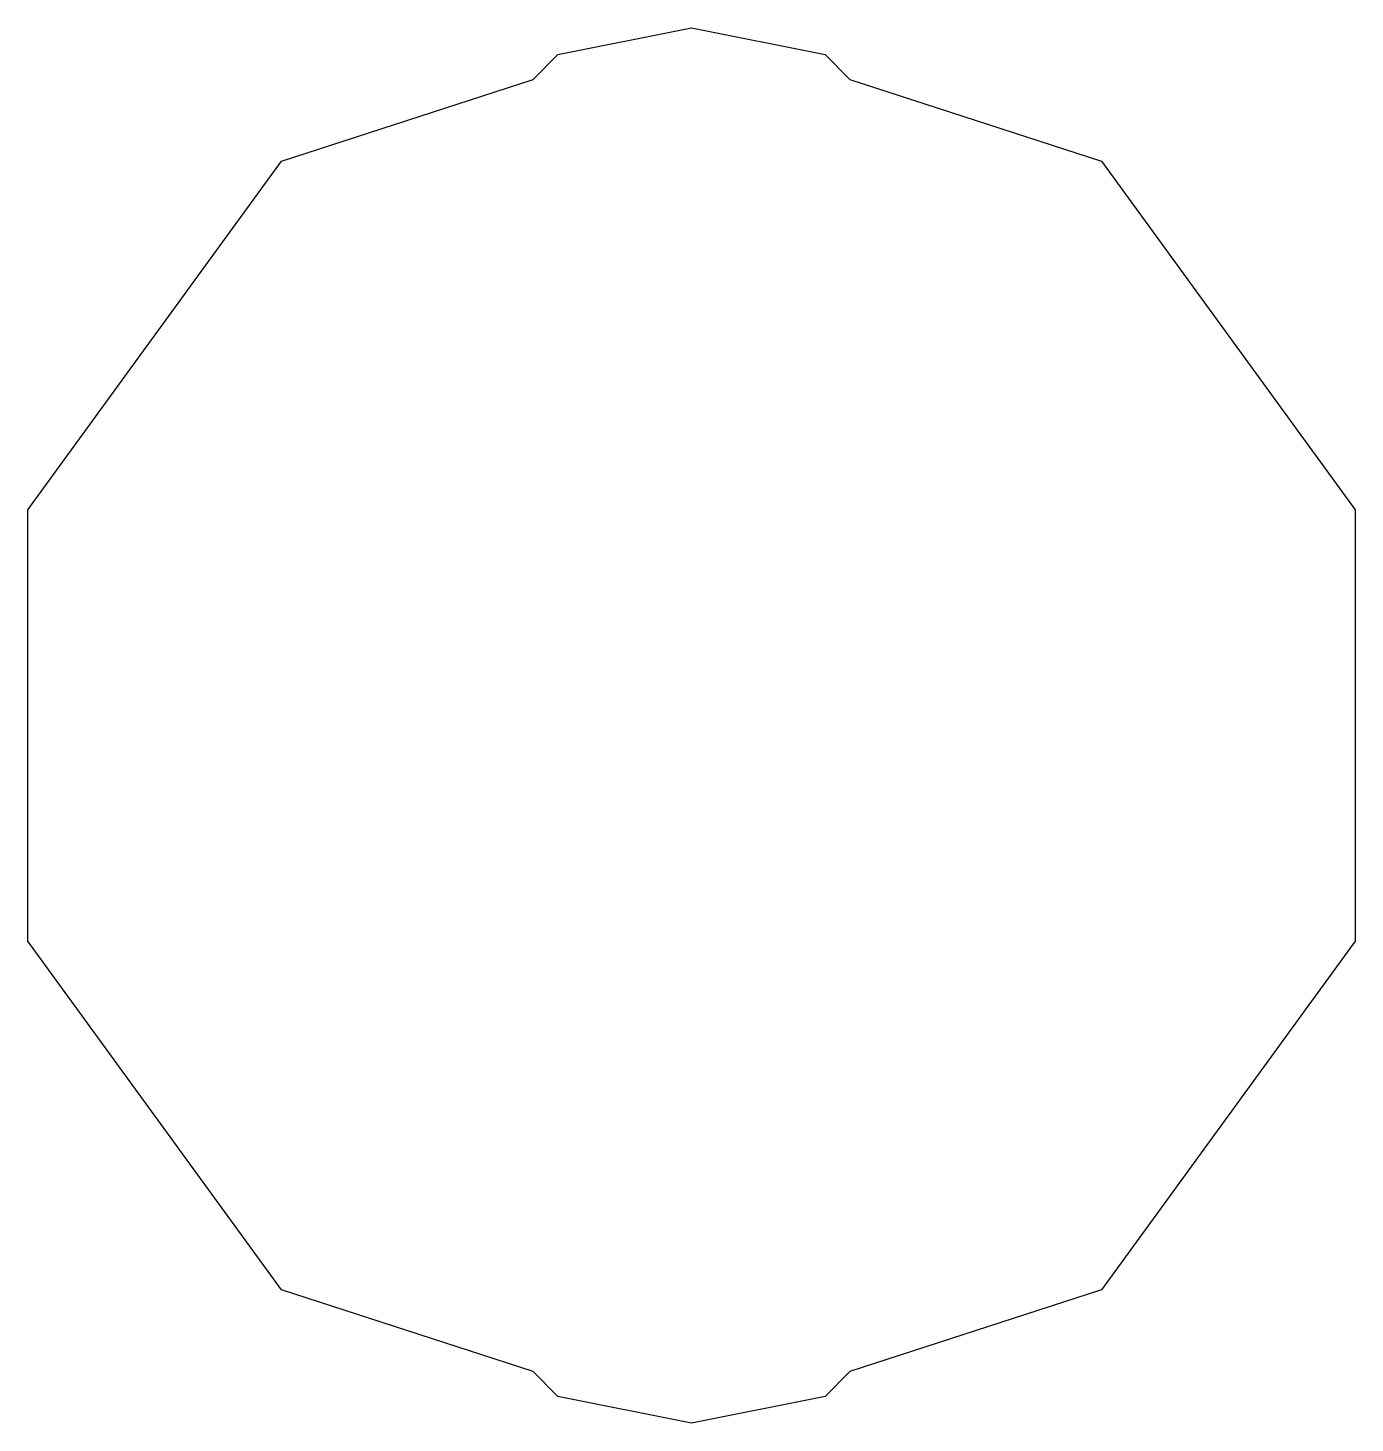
# Model space of a CAD drawing. Extents: x 125.5 to 181.1, y -135.3 to -67.6.
# Drawn here: x 132.1524 to 132.2476, y -112.838 to -112.738 of the extents above; entities that cross this region are included whole.
import ezdxf

# ---------------------------------------------------------------- set-up
doc = ezdxf.new("R2010")
doc.units = 0
doc.layers.add('BLACK', color=7, linetype='CONTINUOUS')

msp = doc.modelspace()

# ---------------------------------------------------------------- linework, layer by layer
at = {"layer": 'BLACK', "linetype": 'CONTINUOUS'}
for p, q in [((132.190433, -112.739903), (132.2, -112.738)), ((132.2, -112.738), (132.209567, -112.739903)), ((132.188647, -112.741688), (132.190433, -112.739903)), ((132.209567, -112.739903), (132.211352, -112.741688)), ((132.170611, -112.747549), (132.188647, -112.741688)), ((132.211352, -112.741688), (132.229389, -112.747549)), ((132.152447, -112.772549), (132.170611, -112.747549)), ((132.229389, -112.747549), (132.247553, -112.772549)), ((132.152447, -112.803451), (132.152447, -112.772549)), ((132.247553, -112.772549), (132.247553, -112.803451)), ((132.170611, -112.828451), (132.152447, -112.803451)), ((132.247553, -112.803451), (132.229389, -112.828451)), ((132.188647, -112.834311), (132.170611, -112.828451)), ((132.229389, -112.828451), (132.211352, -112.834311)), ((132.190433, -112.836097), (132.188647, -112.834311)), ((132.211352, -112.834311), (132.209567, -112.836097)), ((132.2, -112.838), (132.190433, -112.836097)), ((132.209567, -112.836097), (132.2, -112.838))]:
    msp.add_line(p, q, dxfattribs=at)

doc.saveas('drawing.dxf')
